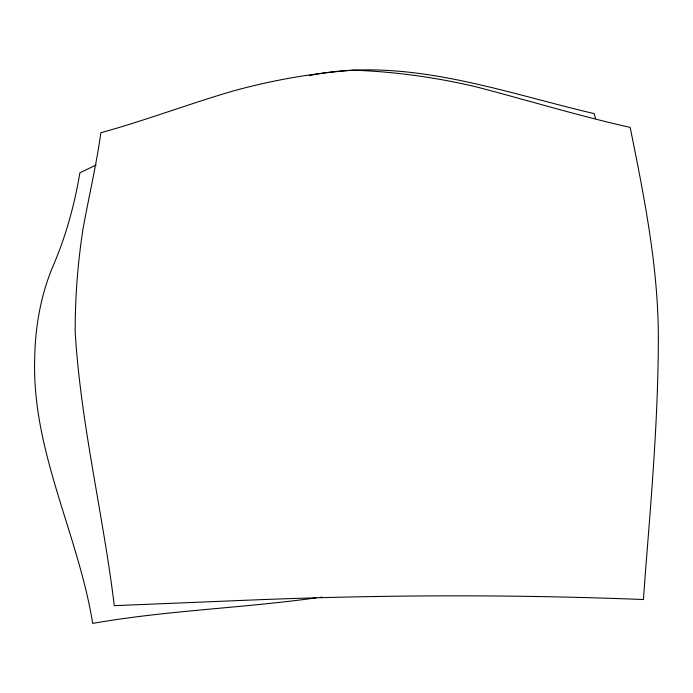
<?xml version="1.0" encoding="UTF-8"?>
<svg xmlns="http://www.w3.org/2000/svg" width="693" height="693" viewBox="0 0 693 693"><rect width="100%" height="100%" fill="white"/><g stroke="black" fill="none" stroke-linecap="round" stroke-linejoin="round"><path stroke-width="1.04" d="M96.136 164.995L79.894 172.808C74.627 204.132 66.285 234.884 53.863 264.154C40.766 294.239 35.109 326.983 34.676 359.676C32.069 451.576 78.274 534.277 92.697 623.414C166.744 610.368 242.048 608.194 316.415 597.825M309.199 75.641L313.92 74.679M314.865 74.498C409.728 57.216 503.057 92.368 594.204 113.617L595.46 118.442M320.235 597.366L322.15 597.141M658.35 337.534C658.255 414.362 651.862 490.956 645.798 567.48L643.416 599.532C513.106 594.343 382.588 594.759 252.287 599.991L114.284 605.665C103.153 514.119 80.717 424.168 75.191 331.921C75.113 297.644 77.711 263.279 82.952 229.392C88.695 197.133 96.379 165.229 100.84 132.727C145.487 120.435 188.808 103.924 233.246 90.956C272.41 80.171 312.742 73.12 353.239 70.184C394.638 71.63 436.001 77.365 476.334 86.894C527.642 100.277 578.395 115.774 630.171 127.408C644.144 196.691 658.237 266.545 658.35 337.534"/></g></svg>
